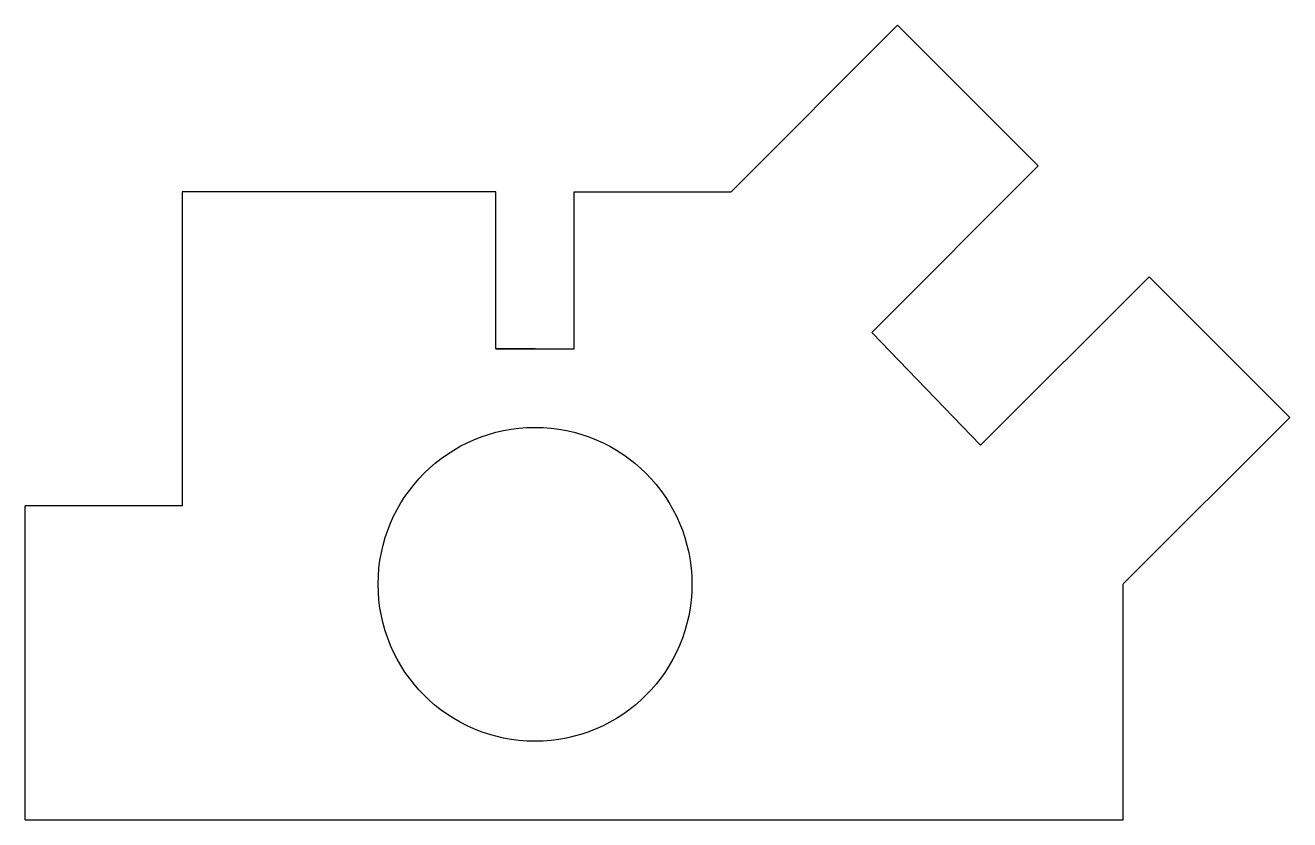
# Model space of a CAD drawing. Header units: inches. Extents: x 5 to 85.6, y 5 to 55.6.
import ezdxf

# ---------------------------------------------------------------- set-up
doc = ezdxf.new("R2010")
doc.units = ezdxf.units.IN
doc.header["$MEASUREMENT"] = 0

msp = doc.modelspace()

# ---------------------------------------------------------------- linework, layer by layer
for p, q in [((50, 45.014), (60.61, 55.618)), ((60.61, 55.618), (69.579, 46.658)), ((58.969, 36.054), (69.579, 46.658)), ((35, 45), (15, 45)), ((15, 45), (15, 25)), ((35, 35), (35, 45)), ((40, 35), (40, 45)), ((40, 45), (50, 45)), ((65.91, 28.855), (76.648, 39.585)), ((85.617, 30.625), (76.648, 39.585)), ((58.969, 36.054), (65.91, 28.855)), ((35, 35), (40, 35)), ((37.5, 35), (35, 35)), ((37.5, 35), (40, 35)), ((75.007, 20.021), (85.617, 30.625)), ((5, 5), (5, 25)), ((15, 25), (5, 25)), ((75, 5), (75, 20)), ((5, 5), (75, 5))]:
    msp.add_line(p, q)
msp.add_circle((37.5, 20), 10)

doc.saveas('drawing.dxf')
